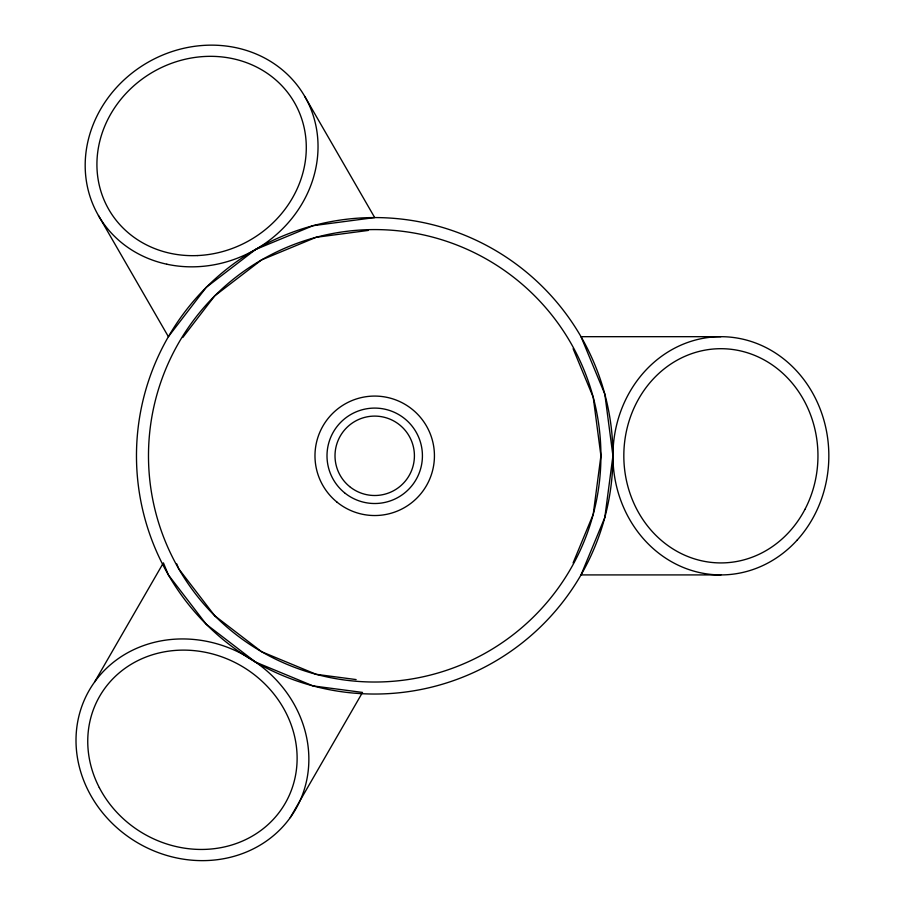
<?xml version="1.0" encoding="UTF-8"?>
<svg xmlns="http://www.w3.org/2000/svg" width="905" height="905" viewBox="0 0 905 905"><rect width="100%" height="100%" fill="white"/><g stroke="black" fill="none" stroke-linecap="round" stroke-linejoin="round"><path stroke-width="1.36" d="M573.103 562.899L593.216 514.357L600.92 455.803L593.216 397.25L573.103 348.697M94.629 681.963L163.398 562.853L168.387 574.913L206.25 624.258L255.595 662.121L313.051 685.911L362.52 692.427L290.245 817.622A119.121 107.955 30 0 1 88.837 791.807A119.121 107.955 30 0 1 198.229 639.948A119.121 107.955 30 0 1 290.245 817.622M182.753 337.531L214.745 295.844L261.602 259.893L316.162 237.291L368.256 230.436M720.889 336.683L581.021 336.683L604.823 394.139L612.934 455.803L604.823 517.456L581.021 574.913L720.889 574.913M356.129 679.576L316.162 674.316L261.602 651.713L214.745 615.762L178.794 568.906L176.667 563.781M304.77 96.439L374.704 217.573L313.051 225.684L255.595 249.486L206.25 287.349L168.387 336.683L98.453 215.548M99.29 787.565A107.107 97.061 30 0 0 280.38 810.778A107.107 97.061 30 0 0 197.641 651.023A107.107 97.061 30 0 0 99.29 787.565M349.602 486.562A39.707 39.707 0 0 0 413.902 462.161A39.707 39.707 0 0 0 360.609 418.687A39.707 39.707 0 0 0 349.602 486.562M197.267 255.572A107.107 97.061 -30 0 0 294.363 102.446A107.107 97.061 -30 0 0 113.204 109.969A107.107 97.061 -30 0 0 197.267 255.572M166.837 264.215A119.121 107.955 -30 0 0 315.223 122.661A119.121 107.955 -30 0 0 122.775 81.099A119.121 107.955 -30 0 0 166.837 264.215M797.226 540.025A119.121 107.955 -90 0 0 748.831 340.744A119.121 107.955 -90 0 0 616.61 486.63A119.121 107.955 -90 0 0 797.226 540.025M804.952 509.357A107.107 97.061 -90 0 0 720.889 348.697A107.107 97.061 -90 0 0 636.826 509.357A107.107 97.061 -90 0 0 804.952 509.357M255.595 662.121A238.23 238.23 0 0 0 612.934 455.803A238.23 238.23 0 0 0 255.595 249.486A238.23 238.23 0 0 0 255.595 662.121M344.545 492.773A47.716 47.716 0 0 0 421.809 463.439A47.716 47.716 0 0 0 357.769 411.198A47.716 47.716 0 0 0 344.545 492.773M214.745 615.762A226.216 226.216 0 0 0 593.216 514.357A226.216 226.216 0 0 0 316.162 237.291A226.216 226.216 0 0 0 214.745 615.762M336.943 502.083A59.73 59.73 0 0 0 433.665 465.362A59.73 59.73 0 0 0 353.504 399.965A59.73 59.73 0 0 0 336.943 502.083"/></g></svg>
